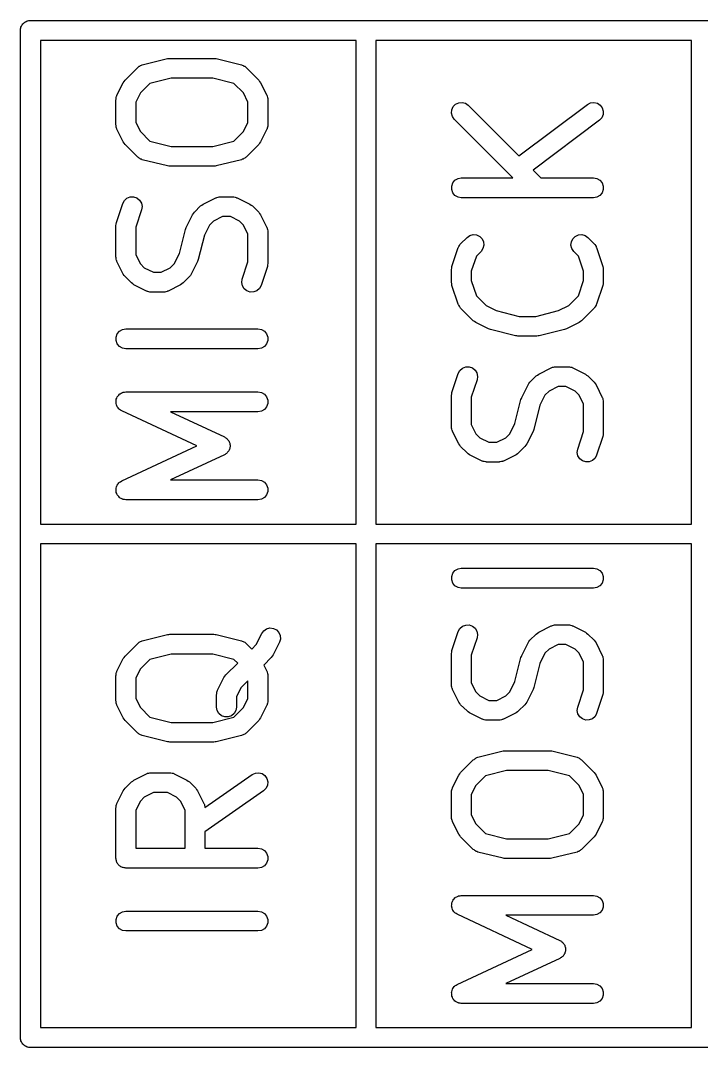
# Model space of a CAD drawing. Extents: x 100.8 to 195, y -113.5 to -35.1.
# Drawn here: x 120.53 to 125.69, y -98.28 to -90.5 of the extents above; entities that cross this region are included whole.
import ezdxf

# ---------------------------------------------------------------- set-up
doc = ezdxf.new("R2010")
doc.units = 0
doc.header["$MEASUREMENT"] = 0
doc.layers.add('BLACK', color=7, linetype='CONTINUOUS')

msp = doc.modelspace()

# ---------------------------------------------------------------- linework, layer by layer
at = {"layer": 'BLACK', "linetype": 'CONTINUOUS'}
for p, q in [((120.561, -90.5217), (120.567, -90.5183)), ((120.567, -90.5183), (120.572, -90.514)), ((120.572, -90.514), (120.578, -90.5118)), ((120.578, -90.5118), (120.584, -90.5084)), ((120.584, -90.5084), (120.591, -90.5073)), ((120.591, -90.5073), (120.597, -90.505)), ((120.597, -90.505), (120.603, -90.505)), ((120.603, -90.505), (120.603, -90.505)), ((120.603, -90.505), (130.777, -90.505)), ((120.535, -90.5668), (120.537, -90.5605)), ((120.535, -90.5734), (120.535, -90.5668)), ((120.535, -94.3966), (120.535, -90.5734)), ((120.537, -90.5605), (120.538, -90.554)), ((120.538, -90.554), (120.542, -90.5482)), ((120.542, -90.5482), (120.544, -90.5419)), ((120.544, -90.5419), (120.548, -90.5368)), ((120.548, -90.5368), (120.552, -90.531)), ((120.552, -90.531), (120.557, -90.5268)), ((120.557, -90.5268), (120.561, -90.5217)), ((120.685, -90.655), (120.685, -94.315)), ((123.075, -90.655), (120.685, -90.655)), ((123.075, -94.315), (123.075, -90.655)), ((123.225, -90.655), (123.225, -94.315)), ((125.615, -90.655), (123.225, -90.655)), ((125.615, -94.315), (125.615, -90.655)), ((121.457, -90.8408), (121.648, -90.7932)), ((121.648, -90.7932), (121.657, -90.7925)), ((121.657, -90.7925), (121.666, -90.791)), ((121.666, -90.791), (121.999, -90.791)), ((121.999, -90.791), (122.008, -90.7925)), ((122.008, -90.7925), (122.017, -90.7932)), ((122.017, -90.7932), (122.208, -90.8408)), ((121.327, -90.9558), (121.422, -90.8605)), ((121.422, -90.8605), (121.428, -90.8564)), ((121.428, -90.8564), (121.433, -90.8514)), ((121.433, -90.8514), (121.439, -90.849)), ((121.439, -90.849), (121.444, -90.8456)), ((121.444, -90.8456), (121.45, -90.8437)), ((121.45, -90.8437), (121.457, -90.8408)), ((122.208, -90.8408), (122.214, -90.8437)), ((122.214, -90.8437), (122.221, -90.8456)), ((122.221, -90.8456), (122.226, -90.849)), ((122.226, -90.849), (122.232, -90.8514)), ((122.232, -90.8514), (122.237, -90.8564)), ((122.237, -90.8564), (122.243, -90.8605)), ((122.243, -90.8605), (122.338, -90.9558)), ((121.265, -91.0705), (121.313, -90.9753)), ((121.313, -90.9753), (121.32, -90.9656)), ((121.32, -90.9656), (121.327, -90.9558)), ((121.514, -90.9813), (121.442, -91.0532)), ((121.675, -90.941), (121.514, -90.9813)), ((121.99, -90.941), (121.675, -90.941)), ((122.151, -90.9813), (121.99, -90.941)), ((122.223, -91.0532), (122.151, -90.9813)), ((122.338, -90.9558), (122.345, -90.9656)), ((122.345, -90.9656), (122.352, -90.9753)), ((122.352, -90.9753), (122.399, -91.0705)), ((121.442, -91.0532), (121.407, -91.1218)), ((122.257, -91.1218), (122.223, -91.0532)), ((121.257, -91.104), (121.258, -91.0998)), ((121.257, -91.2945), (121.257, -91.104)), ((121.258, -91.0955), (121.26, -91.087)), ((121.258, -91.0998), (121.258, -91.0955)), ((121.26, -91.087), (121.262, -91.0784)), ((121.262, -91.0784), (121.264, -91.0747)), ((121.264, -91.0747), (121.265, -91.0705)), ((121.407, -91.1218), (121.407, -91.2768)), ((122.257, -91.2768), (122.257, -91.1218)), ((122.399, -91.0705), (122.401, -91.0746)), ((122.401, -91.0746), (122.403, -91.0784)), ((122.403, -91.0784), (122.404, -91.0871)), ((122.404, -91.0871), (122.407, -91.0955)), ((122.407, -91.0955), (122.407, -91.0998)), ((122.407, -91.0998), (122.407, -91.104)), ((122.407, -91.104), (122.407, -91.2945)), ((123.811, -91.1563), (123.829, -91.1378)), ((123.829, -91.1378), (123.853, -91.1268)), ((123.853, -91.1268), (123.879, -91.1246)), ((123.879, -91.1246), (123.904, -91.1313)), ((123.904, -91.1313), (123.925, -91.1463)), ((124.308, -91.5288), (124.827, -91.1393)), ((124.827, -91.1393), (124.851, -91.1275)), ((124.851, -91.1275), (124.876, -91.1244)), ((124.876, -91.1244), (124.902, -91.1303)), ((124.902, -91.1303), (124.924, -91.1445)), ((123.798, -91.2058), (123.8, -91.1799)), ((123.804, -91.231), (123.798, -91.2058)), ((123.8, -91.1799), (123.811, -91.1563)), ((123.925, -91.1463), (124.308, -91.5288)), ((124.924, -91.1445), (124.939, -91.1654)), ((124.945, -91.2163), (124.935, -91.2403)), ((124.939, -91.1654), (124.947, -91.1903)), ((124.947, -91.1903), (124.945, -91.2163)), ((121.258, -91.2988), (121.257, -91.2945)), ((121.407, -91.2768), (121.442, -91.3453)), ((122.223, -91.3453), (122.257, -91.2768)), ((122.407, -91.2945), (122.407, -91.2988)), ((123.819, -91.2523), (123.804, -91.231)), ((124.263, -91.6957), (123.819, -91.2523)), ((124.917, -91.2593), (124.415, -91.636)), ((124.935, -91.2403), (124.917, -91.2593)), ((121.258, -91.3031), (121.258, -91.2988)), ((121.26, -91.3115), (121.258, -91.3031)), ((121.262, -91.3202), (121.26, -91.3115)), ((121.264, -91.3239), (121.262, -91.3202)), ((121.265, -91.3281), (121.264, -91.3239)), ((121.313, -91.4233), (121.265, -91.3281)), ((121.442, -91.3453), (121.514, -91.4173)), ((122.151, -91.4173), (122.223, -91.3453)), ((122.399, -91.3281), (122.352, -91.4233)), ((122.401, -91.3239), (122.399, -91.3281)), ((122.403, -91.3202), (122.401, -91.3239)), ((122.404, -91.3115), (122.403, -91.3202)), ((122.407, -91.3031), (122.404, -91.3115)), ((122.407, -91.2988), (122.407, -91.3031)), ((121.32, -91.433), (121.313, -91.4233)), ((121.327, -91.4428), (121.32, -91.433)), ((121.422, -91.538), (121.327, -91.4428)), ((121.514, -91.4173), (121.675, -91.4576)), ((121.99, -91.4576), (122.151, -91.4173)), ((122.338, -91.4428), (122.243, -91.538)), ((122.345, -91.433), (122.338, -91.4428)), ((122.352, -91.4233), (122.345, -91.433)), ((121.675, -91.4576), (121.99, -91.4576)), ((121.428, -91.5422), (121.422, -91.538)), ((121.433, -91.5472), (121.428, -91.5422)), ((121.439, -91.5496), (121.433, -91.5472)), ((121.444, -91.553), (121.439, -91.5496)), ((121.45, -91.5548), (121.444, -91.553)), ((121.457, -91.5578), (121.45, -91.5548)), ((121.648, -91.6054), (121.457, -91.5578)), ((121.657, -91.606), (121.648, -91.6054)), ((121.666, -91.6076), (121.657, -91.606)), ((121.999, -91.6076), (121.666, -91.6076)), ((122.008, -91.606), (121.999, -91.6076)), ((122.017, -91.6054), (122.008, -91.606)), ((122.208, -91.5578), (122.017, -91.6054)), ((122.214, -91.5548), (122.208, -91.5578)), ((122.221, -91.553), (122.214, -91.5548)), ((122.226, -91.5496), (122.221, -91.553)), ((122.232, -91.5472), (122.226, -91.5496)), ((122.237, -91.5422), (122.232, -91.5472)), ((122.243, -91.538), (122.237, -91.5422)), ((124.415, -91.636), (124.475, -91.6957)), ((123.799, -91.7577), (123.807, -91.7332)), ((123.799, -91.7837), (123.799, -91.7577)), ((123.807, -91.7332), (123.824, -91.7133)), ((123.824, -91.7133), (123.847, -91.7002)), ((123.847, -91.7002), (123.872, -91.6957)), ((123.872, -91.6957), (124.263, -91.6957)), ((124.475, -91.6957), (124.872, -91.6957)), ((124.872, -91.6957), (124.898, -91.7002)), ((124.898, -91.7002), (124.921, -91.7133)), ((124.921, -91.7133), (124.937, -91.7332)), ((124.937, -91.7332), (124.946, -91.7577)), ((124.946, -91.7577), (124.946, -91.7837)), ((121.341, -91.8497), (121.365, -91.8401)), ((121.365, -91.8401), (121.391, -91.8394)), ((121.391, -91.8394), (121.416, -91.8476)), ((122.03, -91.8416), (122.038, -91.8391)), ((122.038, -91.8391), (122.042, -91.8393)), ((122.042, -91.8393), (122.047, -91.8386)), ((122.047, -91.8386), (122.142, -91.8386)), ((122.142, -91.8386), (122.146, -91.8393)), ((122.146, -91.8393), (122.15, -91.8391)), ((122.15, -91.8391), (122.159, -91.8416)), ((123.807, -91.8082), (123.799, -91.7837)), ((123.824, -91.8282), (123.807, -91.8082)), ((123.847, -91.8412), (123.824, -91.8282)), ((123.872, -91.8457), (123.847, -91.8412)), ((124.898, -91.8412), (124.872, -91.8457)), ((124.921, -91.8282), (124.898, -91.8412)), ((124.937, -91.8082), (124.921, -91.8282)), ((124.946, -91.7837), (124.937, -91.8082)), ((121.261, -92.0327), (121.309, -91.8899)), ((121.309, -91.8899), (121.321, -91.8669)), ((121.321, -91.8669), (121.341, -91.8497)), ((121.416, -91.8476), (121.436, -91.8638)), ((121.436, -91.8638), (121.45, -91.886)), ((121.45, -91.886), (121.455, -91.9115)), ((121.455, -91.9115), (121.451, -91.9373)), ((121.851, -91.9558), (121.898, -91.9082)), ((121.898, -91.9082), (121.908, -91.9013)), ((121.908, -91.9013), (121.918, -91.8941)), ((121.918, -91.8941), (122.013, -91.8465)), ((122.013, -91.8465), (122.017, -91.8453)), ((122.017, -91.8453), (122.021, -91.8431)), ((122.021, -91.8431), (122.03, -91.8416)), ((122.159, -91.8416), (122.168, -91.8431)), ((122.168, -91.8431), (122.171, -91.8453)), ((122.171, -91.8453), (122.175, -91.8465)), ((122.175, -91.8465), (122.271, -91.8941)), ((122.271, -91.8941), (122.28, -91.9013)), ((122.28, -91.9013), (122.29, -91.9082)), ((122.29, -91.9082), (122.338, -91.9558)), ((124.872, -91.8457), (123.872, -91.8457)), ((121.451, -91.9373), (121.407, -92.0686)), ((121.789, -92.0705), (121.837, -91.9753)), ((121.837, -91.9753), (121.844, -91.9656)), ((121.844, -91.9656), (121.851, -91.9558)), ((122.064, -91.9886), (121.996, -92.0228)), ((122.124, -91.9886), (122.064, -91.9886)), ((122.193, -92.0228), (122.124, -91.9886)), ((122.338, -91.9558), (122.345, -91.9656)), ((122.345, -91.9656), (122.352, -91.9753)), ((122.352, -91.9753), (122.399, -92.0705)), ((121.257, -92.0564), (121.259, -92.0446)), ((121.257, -92.2945), (121.257, -92.0564)), ((121.259, -92.0446), (121.261, -92.0327)), ((121.407, -92.0686), (121.407, -92.2768)), ((121.787, -92.0784), (121.789, -92.0705)), ((121.965, -92.0532), (121.927, -92.1302)), ((121.996, -92.0228), (121.965, -92.0532)), ((122.223, -92.0532), (122.193, -92.0228)), ((122.257, -92.1218), (122.223, -92.0532)), ((122.399, -92.0705), (122.401, -92.0746)), ((121.738, -92.2683), (121.783, -92.0859)), ((121.783, -92.0859), (121.787, -92.0784)), ((121.927, -92.1302), (121.881, -92.3127)), ((122.257, -92.33), (122.257, -92.1218)), ((122.401, -92.0746), (122.403, -92.0784)), ((122.403, -92.0784), (122.404, -92.0871)), ((122.404, -92.0871), (122.407, -92.0955)), ((122.407, -92.0955), (122.407, -92.0998)), ((122.407, -92.0998), (122.407, -92.104)), ((122.407, -92.104), (122.407, -92.3421)), ((123.867, -92.1939), (123.915, -92.1463)), ((123.915, -92.1463), (123.936, -92.1313)), ((123.936, -92.1313), (123.961, -92.1246)), ((123.961, -92.1246), (123.987, -92.1268)), ((123.987, -92.1268), (124.011, -92.1378)), ((124.011, -92.1378), (124.029, -92.1563)), ((124.716, -92.1563), (124.734, -92.1378)), ((124.734, -92.1378), (124.758, -92.1268)), ((124.758, -92.1268), (124.784, -92.1246)), ((124.784, -92.1246), (124.809, -92.1313)), ((124.809, -92.1313), (124.83, -92.1463)), ((124.83, -92.1463), (124.878, -92.1939)), ((123.801, -92.366), (123.849, -92.2232)), ((123.849, -92.2232), (123.851, -92.2194)), ((123.851, -92.2194), (123.852, -92.2152)), ((123.852, -92.2152), (123.857, -92.208)), ((123.857, -92.208), (123.861, -92.2003)), ((123.861, -92.2003), (123.864, -92.1974)), ((123.864, -92.1974), (123.867, -92.1939)), ((124.029, -92.1563), (124.04, -92.1799)), ((124.042, -92.2058), (124.036, -92.231)), ((124.04, -92.1799), (124.042, -92.2058)), ((124.702, -92.2058), (124.705, -92.1799)), ((124.709, -92.231), (124.702, -92.2058)), ((124.705, -92.1799), (124.716, -92.1563)), ((124.878, -92.1939), (124.88, -92.1974)), ((124.88, -92.1974), (124.884, -92.2003)), ((124.884, -92.2003), (124.888, -92.208)), ((124.888, -92.208), (124.893, -92.2152)), ((124.893, -92.2152), (124.894, -92.2194)), ((124.894, -92.2194), (124.896, -92.2232)), ((124.896, -92.2232), (124.944, -92.366)), ((121.258, -92.2988), (121.257, -92.2945)), ((121.258, -92.3031), (121.258, -92.2988)), ((121.26, -92.3115), (121.258, -92.3031)), ((121.407, -92.2768), (121.442, -92.3453)), ((121.699, -92.3453), (121.738, -92.2683)), ((123.986, -92.2874), (123.947, -92.4019)), ((124.021, -92.2523), (123.986, -92.2874)), ((124.036, -92.231), (124.021, -92.2523)), ((124.724, -92.2523), (124.709, -92.231)), ((124.759, -92.2874), (124.724, -92.2523)), ((124.797, -92.4019), (124.759, -92.2874)), ((121.262, -92.3202), (121.26, -92.3115)), ((121.264, -92.3239), (121.262, -92.3202)), ((121.265, -92.3281), (121.264, -92.3239)), ((121.313, -92.4233), (121.265, -92.3281)), ((121.442, -92.3453), (121.472, -92.3757)), ((121.472, -92.3757), (121.541, -92.41)), ((121.6, -92.41), (121.669, -92.3757)), ((121.669, -92.3757), (121.699, -92.3453)), ((121.876, -92.3281), (121.828, -92.4233)), ((121.878, -92.3202), (121.876, -92.3281)), ((121.881, -92.3127), (121.878, -92.3202)), ((122.214, -92.4613), (122.257, -92.33)), ((122.404, -92.3659), (122.356, -92.5087)), ((122.405, -92.354), (122.404, -92.3659)), ((122.407, -92.3421), (122.405, -92.354)), ((123.797, -92.3898), (123.799, -92.3779)), ((123.799, -92.3779), (123.801, -92.366)), ((124.944, -92.366), (124.945, -92.3779)), ((124.945, -92.3779), (124.947, -92.3898)), ((121.32, -92.433), (121.313, -92.4233)), ((121.327, -92.4428), (121.32, -92.433)), ((121.375, -92.4904), (121.327, -92.4428)), ((121.541, -92.41), (121.6, -92.41)), ((121.814, -92.4428), (121.766, -92.4904)), ((121.821, -92.433), (121.814, -92.4428)), ((121.828, -92.4233), (121.821, -92.433)), ((122.21, -92.487), (122.214, -92.4613)), ((123.797, -92.485), (123.797, -92.3898)), ((123.947, -92.4019), (123.947, -92.4728)), ((124.797, -92.4728), (124.797, -92.4019)), ((124.947, -92.3898), (124.947, -92.485)), ((121.384, -92.4973), (121.375, -92.4904)), ((121.394, -92.5045), (121.384, -92.4973)), ((121.489, -92.5521), (121.394, -92.5045)), ((121.747, -92.5045), (121.652, -92.5521)), ((121.757, -92.4973), (121.747, -92.5045)), ((121.766, -92.4904), (121.757, -92.4973)), ((122.215, -92.5126), (122.21, -92.487)), ((122.229, -92.5348), (122.215, -92.5126)), ((122.249, -92.551), (122.229, -92.5348)), ((122.344, -92.5316), (122.324, -92.5489)), ((122.356, -92.5087), (122.344, -92.5316)), ((123.799, -92.4968), (123.797, -92.485)), ((123.801, -92.5087), (123.799, -92.4968)), ((123.849, -92.6516), (123.801, -92.5087)), ((123.947, -92.4728), (123.986, -92.5873)), ((124.759, -92.5873), (124.797, -92.4728)), ((124.944, -92.5087), (124.896, -92.6516)), ((124.945, -92.4968), (124.944, -92.5087)), ((124.947, -92.485), (124.945, -92.4968)), ((121.493, -92.5533), (121.489, -92.5521)), ((121.497, -92.5555), (121.493, -92.5533)), ((121.506, -92.557), (121.497, -92.5555)), ((121.514, -92.5595), (121.506, -92.557)), ((121.519, -92.5592), (121.514, -92.5595)), ((121.523, -92.56), (121.519, -92.5592)), ((121.618, -92.56), (121.523, -92.56)), ((121.622, -92.5592), (121.618, -92.56)), ((121.627, -92.5595), (121.622, -92.5592)), ((121.635, -92.557), (121.627, -92.5595)), ((121.644, -92.5555), (121.635, -92.557)), ((121.647, -92.5533), (121.644, -92.5555)), ((121.652, -92.5521), (121.647, -92.5533)), ((122.274, -92.5592), (122.249, -92.551)), ((122.3, -92.5585), (122.274, -92.5592)), ((122.324, -92.5489), (122.3, -92.5585)), ((123.986, -92.5873), (124.06, -92.6615)), ((124.685, -92.6615), (124.759, -92.5873)), ((123.851, -92.6554), (123.849, -92.6516)), ((123.852, -92.6596), (123.851, -92.6554)), ((123.857, -92.6667), (123.852, -92.6596)), ((123.861, -92.6745), (123.857, -92.6667)), ((123.864, -92.6773), (123.861, -92.6745)), ((123.867, -92.6809), (123.864, -92.6773)), ((123.962, -92.7761), (123.867, -92.6809)), ((124.06, -92.6615), (124.137, -92.7)), ((124.608, -92.7), (124.685, -92.6615)), ((124.878, -92.6809), (124.783, -92.7761)), ((124.88, -92.6773), (124.878, -92.6809)), ((124.884, -92.6745), (124.88, -92.6773)), ((124.888, -92.6668), (124.884, -92.6745)), ((124.893, -92.6596), (124.888, -92.6668)), ((124.894, -92.6554), (124.893, -92.6596)), ((124.896, -92.6516), (124.894, -92.6554)), ((124.137, -92.7), (124.31, -92.7433)), ((124.31, -92.7433), (124.435, -92.7433)), ((124.435, -92.7433), (124.608, -92.7)), ((121.284, -92.8561), (121.307, -92.8431)), ((121.307, -92.8431), (121.332, -92.8386)), ((121.332, -92.8386), (122.332, -92.8386)), ((122.332, -92.8386), (122.358, -92.8431)), ((122.358, -92.8431), (122.381, -92.8561)), ((123.972, -92.783), (123.962, -92.7761)), ((123.982, -92.7902), (123.972, -92.783)), ((124.077, -92.8378), (123.982, -92.7902)), ((124.085, -92.8401), (124.077, -92.8378)), ((124.092, -92.8435), (124.085, -92.8401)), ((124.283, -92.8911), (124.092, -92.8435)), ((124.652, -92.8435), (124.462, -92.8911)), ((124.66, -92.8401), (124.652, -92.8435)), ((124.668, -92.8378), (124.66, -92.8401)), ((124.763, -92.7902), (124.668, -92.8378)), ((124.773, -92.783), (124.763, -92.7902)), ((124.783, -92.7761), (124.773, -92.783)), ((121.259, -92.9005), (121.267, -92.8761)), ((121.259, -92.9266), (121.259, -92.9005)), ((121.267, -92.9511), (121.259, -92.9266)), ((121.267, -92.8761), (121.284, -92.8561)), ((122.381, -92.8561), (122.397, -92.8761)), ((122.397, -92.8761), (122.406, -92.9005)), ((122.406, -92.9266), (122.397, -92.9511)), ((122.406, -92.9005), (122.406, -92.9266)), ((124.292, -92.8917), (124.283, -92.8911)), ((124.301, -92.8933), (124.292, -92.8917)), ((124.444, -92.8933), (124.301, -92.8933)), ((124.453, -92.8917), (124.444, -92.8933)), ((124.462, -92.8911), (124.453, -92.8917)), ((121.284, -92.971), (121.267, -92.9511)), ((121.307, -92.984), (121.284, -92.971)), ((121.332, -92.9886), (121.307, -92.984)), ((122.332, -92.9886), (121.332, -92.9886)), ((122.358, -92.984), (122.332, -92.9886)), ((122.381, -92.971), (122.358, -92.984)), ((122.397, -92.9511), (122.381, -92.971)), ((123.849, -93.1756), (123.861, -93.1527)), ((123.861, -93.1527), (123.881, -93.1354)), ((123.881, -93.1354), (123.905, -93.1258)), ((123.905, -93.1258), (123.931, -93.1251)), ((123.931, -93.1251), (123.956, -93.1333)), ((123.956, -93.1333), (123.976, -93.1495)), ((123.976, -93.1495), (123.99, -93.1717)), ((124.458, -93.1798), (124.553, -93.1322)), ((124.553, -93.1322), (124.557, -93.131)), ((124.557, -93.131), (124.561, -93.1288)), ((124.561, -93.1288), (124.57, -93.1273)), ((124.57, -93.1273), (124.578, -93.1248)), ((124.578, -93.1248), (124.582, -93.125)), ((124.582, -93.125), (124.587, -93.1243)), ((124.587, -93.1243), (124.682, -93.1243)), ((124.682, -93.1243), (124.686, -93.125)), ((124.686, -93.125), (124.69, -93.1248)), ((124.69, -93.1248), (124.699, -93.1273)), ((124.699, -93.1273), (124.708, -93.1288)), ((124.708, -93.1288), (124.711, -93.131)), ((124.711, -93.131), (124.715, -93.1322)), ((124.715, -93.1322), (124.811, -93.1798)), ((123.801, -93.3184), (123.849, -93.1756)), ((123.991, -93.223), (123.947, -93.3543)), ((123.99, -93.1717), (123.995, -93.1972)), ((123.995, -93.1972), (123.991, -93.223)), ((124.391, -93.2415), (124.438, -93.1939)), ((124.438, -93.1939), (124.448, -93.187)), ((124.448, -93.187), (124.458, -93.1798)), ((124.811, -93.1798), (124.82, -93.187)), ((124.82, -93.187), (124.83, -93.1939)), ((124.83, -93.1939), (124.878, -93.2415)), ((121.31, -93.3187), (121.313, -93.3173)), ((121.313, -93.3173), (121.323, -93.3165)), ((121.323, -93.3165), (121.332, -93.3148)), ((121.332, -93.3148), (122.332, -93.3148)), ((122.332, -93.3148), (122.358, -93.3193)), ((124.329, -93.3562), (124.377, -93.261)), ((124.377, -93.261), (124.384, -93.2513)), ((124.384, -93.2513), (124.391, -93.2415)), ((124.536, -93.3085), (124.505, -93.3389)), ((124.604, -93.2743), (124.536, -93.3085)), ((124.664, -93.2743), (124.604, -93.2743)), ((124.733, -93.3085), (124.664, -93.2743)), ((124.763, -93.3389), (124.733, -93.3085)), ((124.878, -93.2415), (124.885, -93.2513)), ((124.885, -93.2513), (124.892, -93.261)), ((124.892, -93.261), (124.939, -93.3562)), ((121.258, -93.3963), (121.259, -93.3865)), ((121.259, -93.3767), (121.26, -93.3736)), ((121.259, -93.3865), (121.259, -93.3767)), ((121.26, -93.3703), (121.264, -93.3615)), ((121.26, -93.3736), (121.26, -93.3703)), ((121.264, -93.3615), (121.267, -93.3523)), ((121.267, -93.3523), (121.27, -93.3497)), ((121.27, -93.3497), (121.271, -93.3467)), ((121.271, -93.3467), (121.278, -93.3398)), ((121.278, -93.3398), (121.284, -93.3323)), ((121.284, -93.3323), (121.287, -93.3307)), ((121.287, -93.3307), (121.289, -93.3283)), ((121.289, -93.3283), (121.298, -93.3242)), ((121.298, -93.3242), (121.307, -93.3193)), ((121.307, -93.3193), (121.31, -93.3187)), ((122.358, -93.3193), (122.381, -93.3323)), ((122.381, -93.3323), (122.397, -93.3523)), ((122.397, -93.3523), (122.406, -93.3767)), ((122.406, -93.3767), (122.406, -93.4028)), ((123.797, -93.3421), (123.799, -93.3303)), ((123.797, -93.5802), (123.797, -93.3421)), ((123.799, -93.3303), (123.801, -93.3184)), ((123.947, -93.3543), (123.947, -93.5625)), ((124.278, -93.5541), (124.323, -93.3716)), ((124.323, -93.3716), (124.327, -93.3641)), ((124.327, -93.3641), (124.329, -93.3562)), ((124.505, -93.3389), (124.467, -93.4159)), ((124.797, -93.4075), (124.763, -93.3389)), ((124.939, -93.3562), (124.941, -93.3604)), ((124.941, -93.3604), (124.943, -93.3641)), ((124.943, -93.3641), (124.944, -93.3728)), ((124.944, -93.3728), (124.947, -93.3812)), ((124.947, -93.3812), (124.947, -93.3855)), ((124.947, -93.3855), (124.947, -93.3898)), ((124.947, -93.3898), (124.947, -93.6279)), ((121.259, -93.3995), (121.258, -93.3963)), ((121.259, -93.4028), (121.259, -93.3995)), ((121.262, -93.412), (121.259, -93.4028)), ((121.264, -93.4214), (121.262, -93.412)), ((121.266, -93.4241), (121.264, -93.4214)), ((121.267, -93.4273), (121.266, -93.4241)), ((121.274, -93.4348), (121.267, -93.4273)), ((121.279, -93.4428), (121.274, -93.4348)), ((121.282, -93.4447), (121.279, -93.4428)), ((121.284, -93.4472), (121.282, -93.4447)), ((121.293, -93.4521), (121.284, -93.4472)), ((121.301, -93.4577), (121.293, -93.4521)), ((121.869, -93.7231), (121.301, -93.4577)), ((122.332, -93.4648), (121.67, -93.4648)), ((121.67, -93.4648), (122.078, -93.6551)), ((122.358, -93.4602), (122.332, -93.4648)), ((122.381, -93.4472), (122.358, -93.4602)), ((122.397, -93.4273), (122.381, -93.4472)), ((122.406, -93.4028), (122.397, -93.4273)), ((124.467, -93.4159), (124.421, -93.5984)), ((124.797, -93.6157), (124.797, -93.4075)), ((123.798, -93.5845), (123.797, -93.5802)), ((123.798, -93.5888), (123.798, -93.5845)), ((123.8, -93.5972), (123.798, -93.5888)), ((123.802, -93.6059), (123.8, -93.5972)), ((123.804, -93.6096), (123.802, -93.6059)), ((123.805, -93.6138), (123.804, -93.6096)), ((123.853, -93.709), (123.805, -93.6138)), ((123.947, -93.5625), (123.982, -93.631)), ((124.239, -93.631), (124.278, -93.5541)), ((124.416, -93.6138), (124.368, -93.709)), ((124.418, -93.6059), (124.416, -93.6138)), ((124.421, -93.5984), (124.418, -93.6059)), ((124.754, -93.747), (124.797, -93.6157)), ((124.947, -93.6279), (124.945, -93.6397)), ((122.078, -93.6551), (122.084, -93.6589)), ((122.084, -93.6589), (122.09, -93.6616)), ((122.09, -93.6616), (122.094, -93.6663)), ((122.094, -93.6663), (122.1, -93.6701)), ((122.1, -93.6701), (122.103, -93.6754)), ((122.103, -93.6754), (122.108, -93.6801)), ((122.108, -93.6801), (122.111, -93.686)), ((122.111, -93.686), (122.115, -93.6914)), ((122.115, -93.6914), (122.116, -93.6977)), ((122.116, -93.6977), (122.119, -93.7037)), ((122.119, -93.7037), (122.12, -93.7102)), ((123.982, -93.631), (124.012, -93.6615)), ((124.012, -93.6615), (124.081, -93.6957)), ((124.081, -93.6957), (124.14, -93.6957)), ((124.14, -93.6957), (124.209, -93.6615)), ((124.209, -93.6615), (124.239, -93.631)), ((124.944, -93.6516), (124.896, -93.7944)), ((124.945, -93.6397), (124.944, -93.6516)), ((121.301, -93.9885), (121.869, -93.7231)), ((122.094, -93.7799), (122.09, -93.7845)), ((122.1, -93.7761), (122.094, -93.7799)), ((122.103, -93.7708), (122.1, -93.7761)), ((122.108, -93.7661), (122.103, -93.7708)), ((122.111, -93.7602), (122.108, -93.7661)), ((122.115, -93.7548), (122.111, -93.7602)), ((122.116, -93.7485), (122.115, -93.7548)), ((122.119, -93.7425), (122.116, -93.7485)), ((122.12, -93.736), (122.119, -93.7425)), ((122.12, -93.7102), (122.121, -93.7166)), ((122.121, -93.7296), (122.12, -93.736)), ((122.121, -93.7166), (122.121, -93.7231)), ((122.121, -93.7231), (122.121, -93.7296)), ((123.86, -93.7187), (123.853, -93.709)), ((123.867, -93.7285), (123.86, -93.7187)), ((123.915, -93.7761), (123.867, -93.7285)), ((123.924, -93.783), (123.915, -93.7761)), ((123.934, -93.7902), (123.924, -93.783)), ((124.297, -93.783), (124.287, -93.7902)), ((124.306, -93.7761), (124.297, -93.783)), ((124.354, -93.7285), (124.306, -93.7761)), ((124.361, -93.7187), (124.354, -93.7285)), ((124.368, -93.709), (124.361, -93.7187)), ((124.75, -93.7728), (124.754, -93.747)), ((124.755, -93.7983), (124.75, -93.7728)), ((122.078, -93.7911), (121.67, -93.9814)), ((122.084, -93.7873), (122.078, -93.7911)), ((122.09, -93.7845), (122.084, -93.7873)), ((124.029, -93.8378), (123.934, -93.7902)), ((124.033, -93.839), (124.029, -93.8378)), ((124.037, -93.8412), (124.033, -93.839)), ((124.046, -93.8427), (124.037, -93.8412)), ((124.054, -93.8452), (124.046, -93.8427)), ((124.059, -93.845), (124.054, -93.8452)), ((124.063, -93.8457), (124.059, -93.845)), ((124.158, -93.8457), (124.063, -93.8457)), ((124.162, -93.845), (124.158, -93.8457)), ((124.167, -93.8452), (124.162, -93.845)), ((124.175, -93.8427), (124.167, -93.8452)), ((124.184, -93.8412), (124.175, -93.8427)), ((124.187, -93.839), (124.184, -93.8412)), ((124.192, -93.8378), (124.187, -93.839)), ((124.287, -93.7902), (124.192, -93.8378)), ((124.769, -93.8205), (124.755, -93.7983)), ((124.789, -93.8367), (124.769, -93.8205)), ((124.814, -93.8449), (124.789, -93.8367)), ((124.84, -93.8442), (124.814, -93.8449)), ((124.864, -93.8346), (124.84, -93.8442)), ((124.884, -93.8173), (124.864, -93.8346)), ((124.896, -93.7944), (124.884, -93.8173)), ((121.267, -94.0189), (121.274, -94.0114)), ((121.274, -94.0114), (121.279, -94.0034)), ((121.279, -94.0034), (121.282, -94.0015)), ((121.282, -94.0015), (121.284, -93.999)), ((121.284, -93.999), (121.293, -93.9941)), ((121.293, -93.9941), (121.301, -93.9885)), ((121.67, -93.9814), (122.332, -93.9814)), ((122.332, -93.9814), (122.358, -93.986)), ((122.358, -93.986), (122.381, -93.999)), ((122.381, -93.999), (122.397, -94.0189)), ((121.258, -94.0499), (121.259, -94.0467)), ((121.259, -94.0597), (121.258, -94.0499)), ((121.259, -94.0434), (121.262, -94.0342)), ((121.259, -94.0467), (121.259, -94.0434)), ((121.259, -94.0695), (121.259, -94.0597)), ((121.26, -94.0726), (121.259, -94.0695)), ((121.26, -94.0759), (121.26, -94.0726)), ((121.264, -94.0847), (121.26, -94.0759)), ((121.262, -94.0342), (121.264, -94.0248)), ((121.264, -94.0248), (121.266, -94.022)), ((121.267, -94.0939), (121.264, -94.0847)), ((121.266, -94.022), (121.267, -94.0189)), ((121.27, -94.0965), (121.267, -94.0939)), ((122.397, -94.0939), (122.381, -94.1139)), ((122.397, -94.0189), (122.406, -94.0434)), ((122.406, -94.0695), (122.397, -94.0939)), ((122.406, -94.0434), (122.406, -94.0695)), ((121.271, -94.0995), (121.27, -94.0965)), ((121.278, -94.1064), (121.271, -94.0995)), ((121.284, -94.1139), (121.278, -94.1064)), ((121.287, -94.1155), (121.284, -94.1139)), ((121.289, -94.1179), (121.287, -94.1155)), ((121.298, -94.122), (121.289, -94.1179)), ((121.307, -94.1269), (121.298, -94.122)), ((121.31, -94.1275), (121.307, -94.1269)), ((121.313, -94.1289), (121.31, -94.1275)), ((121.323, -94.1297), (121.313, -94.1289)), ((121.332, -94.1314), (121.323, -94.1297)), ((122.332, -94.1314), (121.332, -94.1314)), ((122.358, -94.1269), (122.332, -94.1314)), ((122.381, -94.1139), (122.358, -94.1269)), ((120.685, -94.315), (123.075, -94.315)), ((123.225, -94.315), (125.615, -94.315)), ((120.535, -98.2066), (120.535, -94.3966)), ((120.535, -94.3966), (120.535, -94.3966)), ((120.685, -94.465), (120.685, -98.125)), ((123.075, -94.465), (120.685, -94.465)), ((123.075, -98.125), (123.075, -94.465)), ((123.225, -94.465), (123.225, -98.125)), ((125.615, -94.465), (123.225, -94.465)), ((125.615, -98.125), (125.615, -94.465)), ((123.799, -94.7105), (123.807, -94.6861)), ((123.799, -94.7366), (123.799, -94.7105)), ((123.807, -94.6861), (123.824, -94.6661)), ((123.824, -94.6661), (123.847, -94.6531)), ((123.847, -94.6531), (123.872, -94.6486)), ((123.872, -94.6486), (124.872, -94.6486)), ((124.872, -94.6486), (124.898, -94.6531)), ((124.898, -94.6531), (124.921, -94.6661)), ((124.921, -94.6661), (124.937, -94.6861)), ((124.937, -94.6861), (124.946, -94.7105)), ((124.946, -94.7105), (124.946, -94.7366)), ((123.807, -94.7611), (123.799, -94.7366)), ((123.824, -94.781), (123.807, -94.7611)), ((123.847, -94.794), (123.824, -94.781)), ((123.872, -94.7986), (123.847, -94.794)), ((124.898, -94.794), (124.872, -94.7986)), ((124.921, -94.781), (124.898, -94.794)), ((124.937, -94.7611), (124.921, -94.781)), ((124.946, -94.7366), (124.937, -94.7611)), ((124.872, -94.7986), (123.872, -94.7986)), ((122.398, -95.1071), (122.423, -95.1011)), ((122.423, -95.1011), (122.449, -95.1041)), ((122.449, -95.1041), (122.472, -95.1157)), ((123.861, -95.1055), (123.881, -95.0882)), ((123.881, -95.0882), (123.905, -95.0787)), ((123.905, -95.0787), (123.931, -95.078)), ((123.931, -95.078), (123.956, -95.0862)), ((123.956, -95.0862), (123.976, -95.1024)), ((123.976, -95.1024), (123.99, -95.1246)), ((124.458, -95.1327), (124.553, -95.0851)), ((124.553, -95.0851), (124.557, -95.0838)), ((124.557, -95.0838), (124.561, -95.0817)), ((124.561, -95.0817), (124.57, -95.0801)), ((124.57, -95.0801), (124.578, -95.0776)), ((124.578, -95.0776), (124.582, -95.0779)), ((124.582, -95.0779), (124.587, -95.0771)), ((124.587, -95.0771), (124.682, -95.0771)), ((124.682, -95.0771), (124.686, -95.0779)), ((124.686, -95.0779), (124.69, -95.0776)), ((124.69, -95.0776), (124.699, -95.0801)), ((124.699, -95.0801), (124.708, -95.0817)), ((124.708, -95.0817), (124.711, -95.0838)), ((124.711, -95.0838), (124.715, -95.0851)), ((124.715, -95.0851), (124.811, -95.1327)), ((121.457, -95.1984), (121.648, -95.1508)), ((121.648, -95.1508), (121.657, -95.1502)), ((121.657, -95.1502), (121.666, -95.1486)), ((121.666, -95.1486), (121.999, -95.1486)), ((121.999, -95.1486), (122.008, -95.1502)), ((122.008, -95.1502), (122.017, -95.1508)), ((122.017, -95.1508), (122.208, -95.1984)), ((122.318, -95.2268), (122.361, -95.1424)), ((122.361, -95.1424), (122.376, -95.1215)), ((122.376, -95.1215), (122.398, -95.1071)), ((122.472, -95.1157), (122.49, -95.1346)), ((122.49, -95.1346), (122.501, -95.1585)), ((122.501, -95.1585), (122.502, -95.1845)), ((123.801, -95.2713), (123.849, -95.1284)), ((123.849, -95.1284), (123.861, -95.1055)), ((123.991, -95.1759), (123.947, -95.3072)), ((123.99, -95.1246), (123.995, -95.1501)), ((123.995, -95.1501), (123.991, -95.1759)), ((124.391, -95.1943), (124.438, -95.1467)), ((124.438, -95.1467), (124.448, -95.1398)), ((124.448, -95.1398), (124.458, -95.1327)), ((124.811, -95.1327), (124.82, -95.1398)), ((124.82, -95.1398), (124.83, -95.1467)), ((124.83, -95.1467), (124.878, -95.1943)), ((121.327, -95.3134), (121.422, -95.2182)), ((121.422, -95.2182), (121.428, -95.214)), ((121.428, -95.214), (121.433, -95.209)), ((121.433, -95.209), (121.439, -95.2066)), ((121.439, -95.2066), (121.444, -95.2032)), ((121.444, -95.2032), (121.45, -95.2014)), ((121.45, -95.2014), (121.457, -95.1984)), ((122.208, -95.1984), (122.214, -95.2014)), ((122.214, -95.2014), (122.221, -95.2032)), ((122.221, -95.2032), (122.226, -95.2066)), ((122.226, -95.2066), (122.232, -95.209)), ((122.232, -95.209), (122.237, -95.214)), ((122.237, -95.214), (122.243, -95.2182)), ((122.243, -95.2182), (122.285, -95.2604)), ((122.285, -95.2604), (122.318, -95.2268)), ((122.495, -95.2095), (122.447, -95.3047)), ((122.502, -95.1845), (122.495, -95.2095)), ((124.329, -95.3091), (124.377, -95.2138)), ((124.377, -95.2138), (124.384, -95.2042)), ((124.384, -95.2042), (124.391, -95.1943)), ((124.604, -95.2271), (124.536, -95.2614)), ((124.664, -95.2271), (124.604, -95.2271)), ((124.733, -95.2614), (124.664, -95.2271)), ((124.878, -95.1943), (124.885, -95.2042)), ((124.885, -95.2042), (124.892, -95.2138)), ((124.892, -95.2138), (124.939, -95.3091)), ((121.265, -95.4281), (121.313, -95.3329)), ((121.313, -95.3329), (121.32, -95.3232)), ((121.32, -95.3232), (121.327, -95.3134)), ((121.675, -95.2986), (121.514, -95.3389)), ((121.99, -95.2986), (121.675, -95.2986)), ((122.151, -95.3389), (121.99, -95.2986)), ((122.433, -95.3242), (122.376, -95.3812)), ((122.44, -95.3144), (122.433, -95.3242)), ((122.447, -95.3047), (122.44, -95.3144)), ((123.797, -95.295), (123.799, -95.2832)), ((123.797, -95.5331), (123.797, -95.295)), ((123.799, -95.2832), (123.801, -95.2713)), ((123.947, -95.3072), (123.947, -95.5154)), ((124.278, -95.5069), (124.323, -95.3244)), ((124.323, -95.3244), (124.327, -95.3169)), ((124.327, -95.3169), (124.329, -95.3091)), ((124.505, -95.2918), (124.467, -95.3688)), ((124.536, -95.2614), (124.505, -95.2918)), ((124.763, -95.2918), (124.733, -95.2614)), ((124.797, -95.3603), (124.763, -95.2918)), ((124.939, -95.3091), (124.941, -95.3132)), ((124.941, -95.3132), (124.943, -95.317)), ((124.943, -95.317), (124.944, -95.3256)), ((124.944, -95.3256), (124.947, -95.334)), ((124.947, -95.334), (124.947, -95.3384)), ((121.442, -95.4109), (121.407, -95.4794)), ((121.514, -95.3389), (121.442, -95.4109)), ((122.089, -95.4563), (122.179, -95.3664)), ((122.179, -95.3664), (122.151, -95.3389)), ((122.376, -95.3812), (122.399, -95.4281)), ((124.467, -95.3688), (124.421, -95.5513)), ((124.797, -95.5685), (124.797, -95.3603)), ((124.947, -95.3384), (124.947, -95.3426)), ((124.947, -95.3426), (124.947, -95.5807)), ((121.257, -95.4617), (121.258, -95.4574)), ((121.257, -95.6521), (121.257, -95.4617)), ((121.258, -95.4531), (121.26, -95.4447)), ((121.258, -95.4574), (121.258, -95.4531)), ((121.26, -95.4447), (121.262, -95.436)), ((121.262, -95.436), (121.264, -95.4323)), ((121.264, -95.4323), (121.265, -95.4281)), ((121.407, -95.4794), (121.407, -95.6344)), ((122.027, -95.571), (122.075, -95.4757)), ((122.075, -95.4757), (122.082, -95.4661)), ((122.082, -95.4661), (122.089, -95.4563)), ((122.399, -95.4281), (122.401, -95.4323)), ((122.401, -95.4323), (122.403, -95.436)), ((122.403, -95.436), (122.404, -95.4447)), ((122.404, -95.4447), (122.407, -95.4531)), ((122.407, -95.4531), (122.407, -95.4574)), ((122.407, -95.4574), (122.407, -95.4617)), ((122.407, -95.4617), (122.407, -95.6521)), ((122.026, -95.5751), (122.027, -95.571)), ((122.204, -95.5537), (122.169, -95.6222)), ((122.257, -95.4999), (122.204, -95.5537)), ((122.257, -95.6344), (122.257, -95.4999)), ((123.798, -95.5374), (123.797, -95.5331)), ((123.798, -95.5417), (123.798, -95.5374)), ((123.8, -95.5501), (123.798, -95.5417)), ((123.802, -95.5587), (123.8, -95.5501)), ((123.804, -95.5625), (123.802, -95.5587)), ((123.805, -95.5666), (123.804, -95.5625)), ((123.853, -95.6619), (123.805, -95.5666)), ((123.947, -95.5154), (123.982, -95.5839)), ((124.239, -95.5839), (124.278, -95.5069)), ((124.416, -95.5666), (124.368, -95.6619)), ((124.418, -95.5588), (124.416, -95.5666)), ((124.421, -95.5513), (124.418, -95.5588)), ((124.754, -95.6999), (124.797, -95.5685)), ((121.407, -95.6344), (121.442, -95.703)), ((122.019, -95.6045), (122.02, -95.6003)), ((122.019, -95.6998), (122.019, -95.6045)), ((122.02, -95.5959), (122.022, -95.5875)), ((122.02, -95.6003), (122.02, -95.5959)), ((122.022, -95.5875), (122.024, -95.5789)), ((122.024, -95.5789), (122.026, -95.5751)), ((122.169, -95.6222), (122.169, -95.6998)), ((122.223, -95.703), (122.257, -95.6344)), ((123.982, -95.5839), (124.012, -95.6143)), ((124.012, -95.6143), (124.081, -95.6486)), ((124.081, -95.6486), (124.14, -95.6486)), ((124.14, -95.6486), (124.209, -95.6143)), ((124.209, -95.6143), (124.239, -95.5839)), ((124.944, -95.6044), (124.896, -95.7473)), ((124.945, -95.5925), (124.944, -95.6044)), ((124.947, -95.5807), (124.945, -95.5925)), ((121.258, -95.6564), (121.257, -95.6521)), ((121.258, -95.6607), (121.258, -95.6564)), ((121.26, -95.6691), (121.258, -95.6607)), ((121.262, -95.6778), (121.26, -95.6691)), ((121.264, -95.6815), (121.262, -95.6778)), ((121.265, -95.6857), (121.264, -95.6815)), ((121.313, -95.7809), (121.265, -95.6857)), ((121.442, -95.703), (121.514, -95.7749)), ((122.024, -95.7254), (122.019, -95.6998)), ((122.037, -95.748), (122.024, -95.7254)), ((122.151, -95.7749), (122.223, -95.703)), ((122.165, -95.7254), (122.152, -95.748)), ((122.169, -95.6998), (122.165, -95.7254)), ((122.399, -95.6857), (122.352, -95.7809)), ((122.401, -95.6815), (122.399, -95.6857)), ((122.403, -95.6778), (122.401, -95.6815)), ((122.404, -95.6691), (122.403, -95.6778)), ((122.407, -95.6607), (122.404, -95.6691)), ((122.407, -95.6521), (122.407, -95.6564)), ((122.407, -95.6564), (122.407, -95.6607)), ((123.86, -95.6715), (123.853, -95.6619)), ((123.867, -95.6814), (123.86, -95.6715)), ((123.915, -95.729), (123.867, -95.6814)), ((124.354, -95.6814), (124.306, -95.729)), ((124.361, -95.6715), (124.354, -95.6814)), ((124.368, -95.6619), (124.361, -95.6715)), ((124.75, -95.7256), (124.754, -95.6999)), ((124.755, -95.7511), (124.75, -95.7256)), ((121.32, -95.7906), (121.313, -95.7809)), ((121.327, -95.8004), (121.32, -95.7906)), ((121.422, -95.8957), (121.327, -95.8004)), ((121.514, -95.7749), (121.675, -95.8152)), ((121.99, -95.8152), (122.151, -95.7749)), ((122.057, -95.7647), (122.037, -95.748)), ((122.081, -95.7736), (122.057, -95.7647)), ((122.107, -95.7736), (122.081, -95.7736)), ((122.132, -95.7647), (122.107, -95.7736)), ((122.152, -95.748), (122.132, -95.7647)), ((122.338, -95.8004), (122.243, -95.8957)), ((122.345, -95.7906), (122.338, -95.8004)), ((122.352, -95.7809), (122.345, -95.7906)), ((123.924, -95.7359), (123.915, -95.729)), ((123.934, -95.743), (123.924, -95.7359)), ((124.029, -95.7907), (123.934, -95.743)), ((124.033, -95.7919), (124.029, -95.7907)), ((124.037, -95.794), (124.033, -95.7919)), ((124.046, -95.7956), (124.037, -95.794)), ((124.054, -95.7981), (124.046, -95.7956)), ((124.059, -95.7978), (124.054, -95.7981)), ((124.063, -95.7986), (124.059, -95.7978)), ((124.158, -95.7986), (124.063, -95.7986)), ((124.162, -95.7978), (124.158, -95.7986)), ((124.167, -95.7981), (124.162, -95.7978)), ((124.175, -95.7956), (124.167, -95.7981)), ((124.184, -95.794), (124.175, -95.7956)), ((124.187, -95.7919), (124.184, -95.794)), ((124.192, -95.7907), (124.187, -95.7919)), ((124.287, -95.743), (124.192, -95.7907)), ((124.297, -95.7359), (124.287, -95.743)), ((124.306, -95.729), (124.297, -95.7359)), ((124.769, -95.7733), (124.755, -95.7511)), ((124.789, -95.7895), (124.769, -95.7733)), ((124.814, -95.7978), (124.789, -95.7895)), ((124.84, -95.797), (124.814, -95.7978)), ((124.864, -95.7875), (124.84, -95.797)), ((124.884, -95.7702), (124.864, -95.7875)), ((124.896, -95.7473), (124.884, -95.7702)), ((121.675, -95.8152), (121.99, -95.8152)), ((121.428, -95.8998), (121.422, -95.8957)), ((121.433, -95.9048), (121.428, -95.8998)), ((121.439, -95.9072), (121.433, -95.9048)), ((121.444, -95.9106), (121.439, -95.9072)), ((121.45, -95.9125), (121.444, -95.9106)), ((121.457, -95.9154), (121.45, -95.9125)), ((121.648, -95.963), (121.457, -95.9154)), ((122.208, -95.9154), (122.017, -95.963)), ((122.214, -95.9125), (122.208, -95.9154)), ((122.221, -95.9106), (122.214, -95.9125)), ((122.226, -95.9072), (122.221, -95.9106)), ((122.232, -95.9048), (122.226, -95.9072)), ((122.237, -95.8998), (122.232, -95.9048)), ((122.243, -95.8957), (122.237, -95.8998)), ((121.657, -95.9636), (121.648, -95.963)), ((121.666, -95.9652), (121.657, -95.9636)), ((121.999, -95.9652), (121.666, -95.9652)), ((122.008, -95.9636), (121.999, -95.9652)), ((122.017, -95.963), (122.008, -95.9636)), ((123.997, -96.0794), (124.188, -96.0318)), ((124.188, -96.0318), (124.197, -96.0311)), ((124.197, -96.0311), (124.206, -96.0295)), ((124.206, -96.0295), (124.539, -96.0295)), ((124.539, -96.0295), (124.548, -96.0311)), ((124.548, -96.0311), (124.557, -96.0318)), ((124.557, -96.0318), (124.748, -96.0794)), ((123.867, -96.1943), (123.962, -96.0991)), ((123.962, -96.0991), (123.968, -96.095)), ((123.968, -96.095), (123.973, -96.09)), ((123.973, -96.09), (123.979, -96.0876)), ((123.979, -96.0876), (123.984, -96.0842)), ((123.984, -96.0842), (123.99, -96.0823)), ((123.99, -96.0823), (123.997, -96.0794)), ((124.748, -96.0794), (124.754, -96.0823)), ((124.754, -96.0823), (124.761, -96.0842)), ((124.761, -96.0842), (124.766, -96.0876)), ((124.766, -96.0876), (124.772, -96.09)), ((124.772, -96.09), (124.777, -96.095)), ((124.777, -96.095), (124.783, -96.0991)), ((124.783, -96.0991), (124.878, -96.1943)), ((124.215, -96.1795), (124.054, -96.2199)), ((124.53, -96.1795), (124.215, -96.1795)), ((124.691, -96.2199), (124.53, -96.1795)), ((121.327, -96.3134), (121.375, -96.2658)), ((121.375, -96.2658), (121.384, -96.2589)), ((121.384, -96.2589), (121.394, -96.2517)), ((121.394, -96.2517), (121.489, -96.2041)), ((121.489, -96.2041), (121.493, -96.2029)), ((121.493, -96.2029), (121.497, -96.2007)), ((121.497, -96.2007), (121.506, -96.1992)), ((121.506, -96.1992), (121.514, -96.1967)), ((121.514, -96.1967), (121.519, -96.1969)), ((121.519, -96.1969), (121.523, -96.1962)), ((121.523, -96.1962), (121.666, -96.1962)), ((121.666, -96.1962), (121.67, -96.1969)), ((121.67, -96.1969), (121.674, -96.1967)), ((121.674, -96.1967), (121.683, -96.1992)), ((121.683, -96.1992), (121.691, -96.2007)), ((121.691, -96.2007), (121.695, -96.2029)), ((121.695, -96.2029), (121.699, -96.2041)), ((121.699, -96.2041), (121.794, -96.2517)), ((121.794, -96.2517), (121.804, -96.2589)), ((121.804, -96.2589), (121.814, -96.2658)), ((121.814, -96.2658), (121.862, -96.3134)), ((121.931, -96.4606), (122.289, -96.2097)), ((122.289, -96.2097), (122.313, -96.1987)), ((122.313, -96.1987), (122.339, -96.1965)), ((122.339, -96.1965), (122.364, -96.2032)), ((122.364, -96.2032), (122.385, -96.2182)), ((122.385, -96.2182), (122.4, -96.2395)), ((122.4, -96.2395), (122.407, -96.2647)), ((122.407, -96.2647), (122.405, -96.2906)), ((123.805, -96.3091), (123.853, -96.2138)), ((123.853, -96.2138), (123.86, -96.2042)), ((123.86, -96.2042), (123.867, -96.1943)), ((124.054, -96.2199), (123.982, -96.2918)), ((124.763, -96.2918), (124.691, -96.2199)), ((124.878, -96.1943), (124.885, -96.2042)), ((124.885, -96.2042), (124.892, -96.2138)), ((124.892, -96.2138), (124.939, -96.3091)), ((121.265, -96.4281), (121.313, -96.3329)), ((121.313, -96.3329), (121.32, -96.3232)), ((121.32, -96.3232), (121.327, -96.3134)), ((121.541, -96.3462), (121.472, -96.3804)), ((121.648, -96.3462), (121.541, -96.3462)), ((121.717, -96.3804), (121.648, -96.3462)), ((121.862, -96.3134), (121.868, -96.3232)), ((121.868, -96.3232), (121.876, -96.3329)), ((121.876, -96.3329), (121.923, -96.4281)), ((122.375, -96.3326), (121.931, -96.6436)), ((122.394, -96.3142), (122.375, -96.3326)), ((122.405, -96.2906), (122.394, -96.3142)), ((123.797, -96.3426), (123.798, -96.3384)), ((123.797, -96.5331), (123.797, -96.3426)), ((123.798, -96.334), (123.8, -96.3256)), ((123.798, -96.3384), (123.798, -96.334)), ((123.8, -96.3256), (123.802, -96.317)), ((123.802, -96.317), (123.804, -96.3132)), ((123.804, -96.3132), (123.805, -96.3091)), ((123.982, -96.2918), (123.947, -96.3603)), ((124.797, -96.3603), (124.763, -96.2918)), ((124.939, -96.3091), (124.941, -96.3132)), ((124.941, -96.3132), (124.943, -96.317)), ((124.943, -96.317), (124.944, -96.3256)), ((124.944, -96.3256), (124.947, -96.334)), ((124.947, -96.334), (124.947, -96.3384)), ((124.947, -96.3384), (124.947, -96.3426)), ((124.947, -96.3426), (124.947, -96.5331)), ((121.442, -96.4109), (121.407, -96.4794)), ((121.472, -96.3804), (121.442, -96.4109)), ((121.747, -96.4109), (121.717, -96.3804)), ((121.781, -96.4794), (121.747, -96.4109)), ((123.947, -96.3603), (123.947, -96.5154)), ((124.797, -96.5154), (124.797, -96.3603)), ((121.257, -96.4617), (121.258, -96.4574)), ((121.257, -96.8426), (121.257, -96.4617)), ((121.258, -96.4531), (121.26, -96.4447)), ((121.258, -96.4574), (121.258, -96.4531)), ((121.26, -96.4447), (121.262, -96.436)), ((121.262, -96.436), (121.264, -96.4323)), ((121.264, -96.4323), (121.265, -96.4281)), ((121.407, -96.4794), (121.407, -96.7676)), ((121.781, -96.7676), (121.781, -96.4794)), ((121.923, -96.4281), (121.925, -96.4323)), ((121.925, -96.4323), (121.927, -96.436)), ((121.927, -96.436), (121.928, -96.4447)), ((121.928, -96.4447), (121.931, -96.4531)), ((121.931, -96.4531), (121.93, -96.4574)), ((121.93, -96.4574), (121.931, -96.4606)), ((123.798, -96.5374), (123.797, -96.5331)), ((123.798, -96.5417), (123.798, -96.5374)), ((123.8, -96.5501), (123.798, -96.5417)), ((123.802, -96.5587), (123.8, -96.5501)), ((123.804, -96.5625), (123.802, -96.5587)), ((123.805, -96.5666), (123.804, -96.5625)), ((123.853, -96.6619), (123.805, -96.5666)), ((123.947, -96.5154), (123.982, -96.5839)), ((124.763, -96.5839), (124.797, -96.5154)), ((124.939, -96.5666), (124.892, -96.6619)), ((124.941, -96.5625), (124.939, -96.5666)), ((124.943, -96.5587), (124.941, -96.5625)), ((124.944, -96.5501), (124.943, -96.5587)), ((124.947, -96.5417), (124.944, -96.5501)), ((124.947, -96.5331), (124.947, -96.5374)), ((124.947, -96.5374), (124.947, -96.5417)), ((121.931, -96.6436), (121.931, -96.7676)), ((123.982, -96.5839), (124.054, -96.6558)), ((124.054, -96.6558), (124.215, -96.6962)), ((124.53, -96.6962), (124.691, -96.6558)), ((124.691, -96.6558), (124.763, -96.5839)), ((123.86, -96.6715), (123.853, -96.6619)), ((123.867, -96.6814), (123.86, -96.6715)), ((123.962, -96.7766), (123.867, -96.6814)), ((124.215, -96.6962), (124.53, -96.6962)), ((124.878, -96.6814), (124.783, -96.7766)), ((124.885, -96.6715), (124.878, -96.6814)), ((124.892, -96.6619), (124.885, -96.6715)), ((121.407, -96.7676), (121.781, -96.7676)), ((121.931, -96.7676), (122.332, -96.7676)), ((122.332, -96.7676), (122.358, -96.7721)), ((122.358, -96.7721), (122.381, -96.7852)), ((122.381, -96.7852), (122.397, -96.8051)), ((122.397, -96.8051), (122.406, -96.8296)), ((123.968, -96.7807), (123.962, -96.7766)), ((123.973, -96.7857), (123.968, -96.7807)), ((123.979, -96.7881), (123.973, -96.7857)), ((123.984, -96.7915), (123.979, -96.7881)), ((123.99, -96.7934), (123.984, -96.7915)), ((123.997, -96.7963), (123.99, -96.7934)), ((124.188, -96.844), (123.997, -96.7963)), ((124.748, -96.7963), (124.557, -96.844)), ((124.754, -96.7934), (124.748, -96.7963)), ((124.761, -96.7915), (124.754, -96.7934)), ((124.766, -96.7881), (124.761, -96.7915)), ((124.772, -96.7857), (124.766, -96.7881)), ((124.777, -96.7807), (124.772, -96.7857)), ((124.783, -96.7766), (124.777, -96.7807)), ((121.259, -96.8491), (121.257, -96.8426)), ((121.259, -96.8556), (121.259, -96.8491)), ((121.261, -96.8618), (121.259, -96.8556)), ((121.262, -96.8683), (121.261, -96.8618)), ((121.265, -96.874), (121.262, -96.8683)), ((121.267, -96.8801), (121.265, -96.874)), ((121.272, -96.8851), (121.267, -96.8801)), ((121.275, -96.8908), (121.272, -96.8851)), ((121.28, -96.895), (121.275, -96.8908)), ((122.397, -96.8801), (122.381, -96.9001)), ((122.406, -96.8556), (122.397, -96.8801)), ((122.406, -96.8296), (122.406, -96.8556)), ((124.197, -96.8446), (124.188, -96.844)), ((124.206, -96.8462), (124.197, -96.8446)), ((124.539, -96.8462), (124.206, -96.8462)), ((124.548, -96.8446), (124.539, -96.8462)), ((124.557, -96.844), (124.548, -96.8446)), ((121.284, -96.9001), (121.28, -96.895)), ((121.29, -96.9034), (121.284, -96.9001)), ((121.295, -96.9076), (121.29, -96.9034)), ((121.301, -96.9098), (121.295, -96.9076)), ((121.307, -96.9131), (121.301, -96.9098)), ((121.313, -96.9142), (121.307, -96.9131)), ((121.319, -96.9165), (121.313, -96.9142)), ((121.326, -96.9165), (121.319, -96.9165)), ((121.332, -96.9176), (121.326, -96.9165)), ((122.332, -96.9176), (121.332, -96.9176)), ((122.358, -96.9131), (122.332, -96.9176)), ((122.381, -96.9001), (122.358, -96.9131)), ((123.863, -97.1265), (123.872, -97.1248)), ((123.872, -97.1248), (124.872, -97.1248)), ((124.872, -97.1248), (124.898, -97.1293)), ((123.798, -97.2063), (123.799, -97.1965)), ((123.799, -97.1867), (123.8, -97.1836)), ((123.799, -97.1965), (123.799, -97.1867)), ((123.8, -97.1803), (123.804, -97.1715)), ((123.8, -97.1836), (123.8, -97.1803)), ((123.804, -97.1715), (123.807, -97.1623)), ((123.807, -97.1623), (123.81, -97.1597)), ((123.81, -97.1597), (123.811, -97.1567)), ((123.811, -97.1567), (123.818, -97.1498)), ((123.818, -97.1498), (123.824, -97.1423)), ((123.824, -97.1423), (123.827, -97.1407)), ((123.827, -97.1407), (123.829, -97.1383)), ((123.829, -97.1383), (123.838, -97.1342)), ((123.838, -97.1342), (123.847, -97.1293)), ((123.847, -97.1293), (123.85, -97.1287)), ((123.85, -97.1287), (123.853, -97.1273)), ((123.853, -97.1273), (123.863, -97.1265)), ((124.898, -97.1293), (124.921, -97.1423)), ((124.921, -97.1423), (124.937, -97.1623)), ((124.937, -97.1623), (124.946, -97.1867)), ((124.946, -97.1867), (124.946, -97.2128)), ((121.267, -97.2813), (121.284, -97.2614)), ((121.284, -97.2614), (121.307, -97.2483)), ((121.307, -97.2483), (121.332, -97.2438)), ((121.332, -97.2438), (122.332, -97.2438)), ((122.332, -97.2438), (122.358, -97.2483)), ((122.358, -97.2483), (122.381, -97.2614)), ((122.381, -97.2614), (122.397, -97.2813)), ((123.799, -97.2095), (123.798, -97.2063)), ((123.799, -97.2128), (123.799, -97.2095)), ((123.802, -97.222), (123.799, -97.2128)), ((123.804, -97.2314), (123.802, -97.222)), ((123.806, -97.2341), (123.804, -97.2314)), ((123.807, -97.2373), (123.806, -97.2341)), ((123.814, -97.2448), (123.807, -97.2373)), ((123.819, -97.2528), (123.814, -97.2448)), ((123.822, -97.2547), (123.819, -97.2528)), ((123.824, -97.2572), (123.822, -97.2547)), ((123.833, -97.2621), (123.824, -97.2572)), ((123.841, -97.2677), (123.833, -97.2621)), ((124.409, -97.5331), (123.841, -97.2677)), ((124.872, -97.2748), (124.21, -97.2748)), ((124.21, -97.2748), (124.618, -97.4651)), ((124.898, -97.2702), (124.872, -97.2748)), ((124.921, -97.2572), (124.898, -97.2702)), ((124.937, -97.2373), (124.921, -97.2572)), ((124.946, -97.2128), (124.937, -97.2373)), ((121.259, -97.3058), (121.267, -97.2813)), ((121.259, -97.3318), (121.259, -97.3058)), ((121.267, -97.3563), (121.259, -97.3318)), ((121.284, -97.3763), (121.267, -97.3563)), ((122.397, -97.3563), (122.381, -97.3763)), ((122.397, -97.2813), (122.406, -97.3058)), ((122.406, -97.3318), (122.397, -97.3563)), ((122.406, -97.3058), (122.406, -97.3318)), ((121.307, -97.3893), (121.284, -97.3763)), ((121.332, -97.3938), (121.307, -97.3893)), ((122.332, -97.3938), (121.332, -97.3938)), ((122.358, -97.3893), (122.332, -97.3938)), ((122.381, -97.3763), (122.358, -97.3893)), ((124.618, -97.4651), (124.624, -97.4689)), ((124.624, -97.4689), (124.63, -97.4716)), ((124.63, -97.4716), (124.634, -97.4763)), ((124.634, -97.4763), (124.64, -97.4801)), ((124.64, -97.4801), (124.643, -97.4854)), ((124.643, -97.4854), (124.648, -97.4901)), ((124.648, -97.4901), (124.651, -97.496)), ((124.651, -97.496), (124.655, -97.5014)), ((124.655, -97.5014), (124.656, -97.5077)), ((124.656, -97.5077), (124.659, -97.5137)), ((123.841, -97.7985), (124.409, -97.5331)), ((124.634, -97.5899), (124.63, -97.5945)), ((124.64, -97.5861), (124.634, -97.5899)), ((124.643, -97.5808), (124.64, -97.5861)), ((124.648, -97.5761), (124.643, -97.5808)), ((124.651, -97.5702), (124.648, -97.5761)), ((124.655, -97.5648), (124.651, -97.5702)), ((124.656, -97.5585), (124.655, -97.5648)), ((124.659, -97.5525), (124.656, -97.5585)), ((124.659, -97.5137), (124.66, -97.5202)), ((124.66, -97.546), (124.659, -97.5525)), ((124.66, -97.5202), (124.661, -97.5266)), ((124.661, -97.5396), (124.66, -97.546)), ((124.661, -97.5266), (124.661, -97.5331)), ((124.661, -97.5331), (124.661, -97.5396)), ((124.618, -97.6011), (124.21, -97.7914)), ((124.624, -97.5973), (124.618, -97.6011)), ((124.63, -97.5945), (124.624, -97.5973)), ((123.807, -97.8289), (123.814, -97.8214)), ((123.814, -97.8214), (123.819, -97.8134)), ((123.819, -97.8134), (123.822, -97.8115)), ((123.822, -97.8115), (123.824, -97.809)), ((123.824, -97.809), (123.833, -97.8041)), ((123.833, -97.8041), (123.841, -97.7985)), ((124.21, -97.7914), (124.872, -97.7914)), ((124.872, -97.7914), (124.898, -97.796)), ((124.898, -97.796), (124.921, -97.809)), ((124.921, -97.809), (124.937, -97.8289)), ((123.798, -97.8599), (123.799, -97.8567)), ((123.799, -97.8697), (123.798, -97.8599)), ((123.799, -97.8534), (123.802, -97.8442)), ((123.799, -97.8567), (123.799, -97.8534)), ((123.799, -97.8795), (123.799, -97.8697)), ((123.8, -97.8826), (123.799, -97.8795)), ((123.8, -97.8859), (123.8, -97.8826)), ((123.804, -97.8947), (123.8, -97.8859)), ((123.802, -97.8442), (123.804, -97.8348)), ((123.804, -97.8348), (123.806, -97.832)), ((123.807, -97.9039), (123.804, -97.8947)), ((123.806, -97.832), (123.807, -97.8289)), ((124.937, -97.8289), (124.946, -97.8534)), ((124.946, -97.8795), (124.937, -97.9039)), ((124.946, -97.8534), (124.946, -97.8795)), ((123.81, -97.9065), (123.807, -97.9039)), ((123.811, -97.9095), (123.81, -97.9065)), ((123.818, -97.9164), (123.811, -97.9095)), ((123.824, -97.9239), (123.818, -97.9164)), ((123.827, -97.9255), (123.824, -97.9239)), ((123.829, -97.9279), (123.827, -97.9255)), ((123.838, -97.932), (123.829, -97.9279)), ((123.847, -97.9369), (123.838, -97.932)), ((123.85, -97.9375), (123.847, -97.9369)), ((123.853, -97.9389), (123.85, -97.9375)), ((123.863, -97.9397), (123.853, -97.9389)), ((123.872, -97.9414), (123.863, -97.9397)), ((124.872, -97.9414), (123.872, -97.9414)), ((124.898, -97.9369), (124.872, -97.9414)), ((124.921, -97.9239), (124.898, -97.9369)), ((124.937, -97.9039), (124.921, -97.9239)), ((120.685, -98.125), (123.075, -98.125)), ((123.225, -98.125), (125.615, -98.125)), ((120.535, -98.2132), (120.535, -98.2066)), ((120.535, -98.2066), (120.535, -98.2066)), ((120.537, -98.2195), (120.535, -98.2132)), ((120.538, -98.226), (120.537, -98.2195)), ((120.542, -98.2318), (120.538, -98.226)), ((120.544, -98.2381), (120.542, -98.2318)), ((120.548, -98.2432), (120.544, -98.2381)), ((120.552, -98.249), (120.548, -98.2432)), ((120.557, -98.2532), (120.552, -98.249)), ((120.561, -98.2583), (120.557, -98.2532)), ((120.567, -98.2617), (120.561, -98.2583)), ((120.572, -98.266), (120.567, -98.2617)), ((120.578, -98.2682), (120.572, -98.266)), ((120.584, -98.2716), (120.578, -98.2682)), ((120.591, -98.2727), (120.584, -98.2716)), ((120.597, -98.275), (120.591, -98.2727)), ((120.603, -98.275), (120.597, -98.275)), ((130.777, -98.275), (120.603, -98.275)), ((120.603, -98.275), (120.603, -98.275))]:
    msp.add_line(p, q, dxfattribs=at)

doc.saveas('drawing.dxf')
